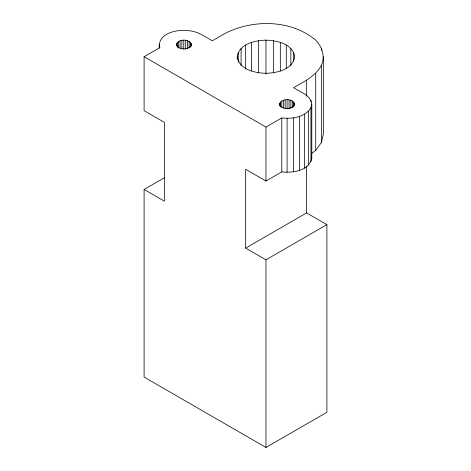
<?xml version="1.0" encoding="UTF-8"?>
<svg xmlns="http://www.w3.org/2000/svg" width="471" height="471" viewBox="0 0 471 471"><rect width="100%" height="100%" fill="white"/><g stroke="black" fill="none" stroke-linecap="round" stroke-linejoin="round"><path stroke-width="0.71" d="M159.204 48.166C157.697 31.363 180.64 28.495 192.71 31.322C199.969 32.729 205.957 37.309 212.344 40.771L225.344 33.264C253.351 19.176 290.96 19.529 315.717 40.135C322.199 46.8 325.284 56.479 321.457 65.304C315.558 76.261 303.895 81.671 293.616 87.688C300.056 92.186 310.836 94.842 311.79 104.091L311.79 158.038C309.294 170.902 292.668 173.128 281.776 171.891L265.968 181.017L245.656 169.295L245.656 248.099L306.592 212.916L306.592 166.063M176.448 46.046C175.76 38.151 191.874 38.086 191.379 45.911M191.379 44.451C189.736 50.426 178.297 50.432 176.448 44.586M237.243 56.72C239.221 43.827 254.97 40.424 265.968 40.135C276.966 40.424 292.715 43.821 294.693 56.72C292.715 69.614 276.966 73.011 265.968 73.299C254.97 73.011 239.221 69.614 237.243 56.72L237.243 58.916M279.627 105.551C279.038 97.691 295.146 97.691 294.563 105.551M294.563 104.091C292.809 109.996 281.375 109.996 279.627 104.091M310.948 161.73L310.948 107.782L311.79 104.091M311.725 153.416L315.717 150.408L321.457 142.413L323.418 133.829L323.418 56.72M306.592 212.916L326.898 224.643L326.898 412.272L265.968 447.45L144.102 377.088L144.102 189.466L164.408 201.188L164.408 122.389L144.102 110.661L144.102 56.72L265.968 127.076L281.776 117.95C292.108 119.063 305.008 117.367 310.948 107.782M144.102 56.72L159.905 47.595L159.204 44.521M144.102 189.466L164.408 177.738M245.656 248.099L265.968 259.821L326.898 224.643M311.514 156.808L311.79 158.038M321.457 48.13L321.457 50.338M321.457 65.304L321.457 142.413M315.717 73.299L315.717 150.408M310.948 100.4L310.948 101.86M308.481 111.227L308.481 165.168M306.592 80.17L306.592 96.208M304.56 114.176L304.56 168.123M299.444 116.443L299.444 170.384M294.31 102.972L294.31 105.893M293.71 52.428L293.71 61.236M293.563 101.936L293.563 107.035M293.486 117.868L293.486 171.809M292.373 101.041L292.373 107.6M290.842 48.425L290.842 65.316M290.831 100.358L290.831 108.377M289.029 99.929L289.029 108.671M287.092 99.781L287.092 108.524M287.092 118.356L287.092 172.298M286.28 44.992L286.28 68.489M285.161 99.929L285.161 108.671M283.359 100.358L283.359 108.377M281.811 101.041L281.811 107.6M281.776 117.95L281.776 171.891M280.628 101.936L280.628 107.035M280.327 42.355L280.327 70.997M279.88 102.972L279.88 105.893M273.404 40.7L273.404 73.011M265.968 40.135L265.968 73.918M265.968 127.076L265.968 181.017M265.968 259.821L265.968 447.45M258.532 40.7L258.532 73.011M251.602 42.355L251.602 70.997M245.656 44.992L245.656 69.225M241.093 48.425L241.093 65.275M238.22 52.428L238.22 61.948M191.096 43.338L191.096 46.252M190.319 42.308L190.319 47.406M189.106 41.424L189.106 47.983M187.546 40.753L187.546 48.772M185.733 40.335L185.733 49.084M183.796 40.212L183.796 48.955M181.865 40.371L181.865 48.389M180.075 40.818L180.075 48.113M178.55 41.519L178.55 48.083M177.384 42.425L177.384 47.524M176.672 43.473L176.672 45.658"/></g></svg>
